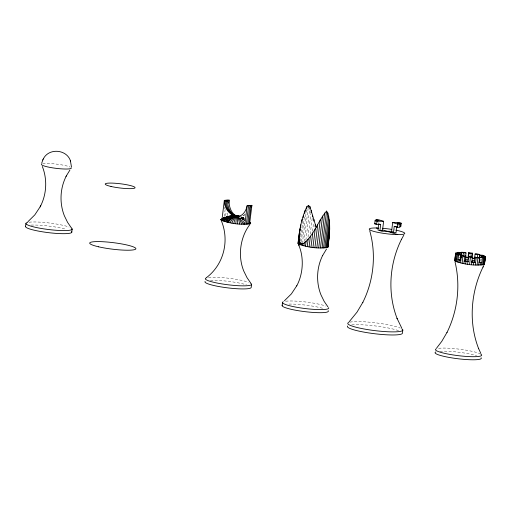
<?xml version="1.0" encoding="UTF-8"?>
<svg xmlns="http://www.w3.org/2000/svg" width="511" height="511" viewBox="0 0 511 511"><rect width="100%" height="100%" fill="white"/><g stroke="black" fill="none" stroke-linecap="round" stroke-linejoin="round"><path stroke-width="0.38" stroke-dasharray="2.56 1.92" d="M224.157 208.769L224.342 207.217M224.291 216.434L225.242 208.667M225.677 215.604L226.156 211.72M227.152 215.597L227.536 212.493M300.181 234.996L300.468 232.665M300.283 241.064L302.882 219.922M301.279 241.748L304.371 216.575M306.491 209.778L302.48 242.476L301.183 242.533M304.045 241.684L308.107 208.616M305.865 240.176L309.589 209.817M308.012 237.098L310.905 213.496M310.241 234.121L312.355 216.894M312.534 231.247L313.588 222.687M378.708 223.863L378.862 222.579M398.906 225.83L399.065 224.553M459.255 258.291L459.408 257.027M464.512 255.11L464.678 253.75M470.209 255.839L470.388 254.376M480.372 260.84L480.525 259.575L481.809 259.939M241.99 218.031L241.422 217.91L243.127 219.245L240.738 217.098M243.204 217.775L243.99 218.146A23.442 22.331 -56.5 0 0 241.582 217.169M244.788 220.056L240.636 218.088L244.75 220.062M240.726 218.191L244.973 220.254M240.687 218.191L244.897 220.254M240.56 218.171L244.635 220.222M241.78 218.868L244.43 220.235M240.521 218.248L244.558 220.375A23.436 13.867 -77 0 0 241.166 217.194M208.469 277.46A23.289 3.283 7 0 1 248.512 282.296M245.088 214.454A15.132 13.075 82.8 0 1 242.776 215.629M245.223 214.684A15.119 13.516 80.5 0 1 243.421 215.527M240.796 216.868A23.442 16.18 -75.2 0 1 244.59 219.238M244.475 218.657A23.442 18.211 -72.9 0 0 240.668 216.792L241.051 216.92A23.442 19.935 -69.7 0 1 244.571 218.504M241.358 217.047A23.442 21.315 -64.9 0 1 244.763 218.529M241.716 217.284A23.442 22.963 -39 0 1 244.194 218.312M241.76 217.392A23.442 23.206 1.3 0 1 244.258 218.472M241.716 217.488A23.442 23.052 46.8 0 1 244.188 218.606M241.575 217.565A23.442 22.497 67.9 0 1 243.977 218.727M241.147 217.692A23.365 22.005 73.5 0 1 244.616 219.564M349.907 322.166A27.715 3.903 7 0 1 374.78 322.741A27.715 3.903 7 0 1 400.26 328.094M394.569 229.893A17.904 2.523 7 0 1 395.942 230.161M285.649 301.228A23.289 3.283 7 0 1 325.692 306.063M438.579 348.323A23.289 3.283 7 0 1 460.156 349.281A23.289 3.283 7 0 1 479.957 353.708M29.063 222.215A23.289 3.283 7 0 1 69.113 227.05M42.643 163.763A15.043 2.121 7 0 1 56.472 164.114A15.043 2.121 7 0 1 70.237 167.097M31.011 225.108A23.289 3.283 7 0 1 66.43 229.388M210.411 280.354A23.289 3.283 7 0 1 246.462 284.819M288.958 304.077A23.289 3.283 7 0 1 323.642 308.587M439.888 351.255A23.289 3.283 7 0 1 476.578 355.682M351.753 324.919A27.715 3.903 7 0 1 398.778 330.745"/><path stroke-width="0.77" d="M71.451 166.886L70.441 160.882M458.776 253.411L458.763 253.852L455.582 253.245L458.776 253.411L458.61 254.772M482.269 256.247L482.256 256.688L485.45 256.854L482.269 256.247L482.103 257.608M299.357 232.965L299.159 239.244L299.567 241.326L300.666 243.581L303.413 243.606C314.271 235.309 317.791 220.982 326.586 211.094L327.826 213.01C330.949 224.01 329.512 235.852 327.934 247.062L327.8 247.324C318.117 248.927 307.258 247.503 298.188 243.747L298.066 243.453C299.222 230.87 301.439 218.146 306.875 206.668L308.491 205.467L309.973 206.7L316.213 227.395M25.55 226.577L25.927 223.492M71.789 232.16L72.166 229.075M249.687 222.068A23.442 22.963 -39 0 1 250.633 223L250.62 223.556C240.936 225.159 230.078 223.735 221.008 219.979L221.02 219.423L222.042 219.008L224.335 200.369L229.062 200.063A15.119 10.028 89.8 0 0 234.894 215.01L237.219 216.121L235.743 216.127L238.177 216.364A15.119 10.028 89.8 0 0 247.158 205.639M226.105 201.679L226.296 200.12A15.132 12.009 86.3 0 0 239.404 216.351M227.395 201.621L227.587 200.069A15.132 10.737 88.8 0 0 239.091 216.364M228.679 203.167L229.062 200.063M237.091 216.064L237.047 216.447L234.517 215.929M243.856 223.186L244.871 224.278L247.164 205.639L251.891 205.333L249.598 223.971M246.347 224.272L248.633 205.633M247.637 224.22L249.93 205.575M248.729 224.118L251.016 205.479A15.132 13.075 82.8 0 1 250.645 206.866M251.572 284.32L251.195 287.406A23.289 3.283 7 0 1 226.482 287.719A23.289 3.283 7 0 1 205.16 281.414M282.129 305.584L282.513 302.499M299.989 228.647L298.066 243.453M298.188 243.747L299.114 236.203M300.046 231.081L300.244 229.496M300.436 227.912L300.826 224.744M298.565 244.066L299.159 239.244M301.899 220.995L302.09 219.443M299.184 244.405L299.567 241.326M303.17 217.577L303.457 215.227M300.046 244.763L300.27 242.904M304.76 213.426L305.144 210.283M301.126 245.127L301.311 243.587M306.587 208.999L306.875 206.668M302.403 245.491L302.64 243.594M308.203 207.83L308.491 205.467M303.873 245.848L304.243 242.821M309.685 209.037L309.973 206.7M305.489 246.2L306.095 241.269M311.001 212.71L311.295 210.353M307.239 246.538L308.152 239.116M312.355 216.894L312.547 215.329M309.091 246.851L310.407 236.114M313.773 221.135L313.965 219.577M311.001 247.132L312.758 232.869M315.095 226.494L315.287 224.91M312.949 247.388L315.255 228.628M314.904 247.605L317.682 224.955M316.82 247.784L320.256 219.787M318.672 247.918L322.582 216.044M320.423 248.007L324.728 212.978M322.051 248.046L326.586 211.094M323.527 248.039L327.826 213.01M324.817 247.988L328.733 216.115M325.909 247.886L329.346 219.896M326.778 247.739L329.563 225.089M327.41 247.554L329.716 228.794M328.177 243.804L327.934 247.062M328.362 242.316L328.726 239.352L328.413 240.604M327.8 247.324L329.55 233.061M376.019 219.711L378.594 219.743L383.627 221.295L382.477 230.646L379.909 230.621L380.663 224.463L376.645 224.418L374.684 223.812L375.08 220.618L379.098 220.663L376.019 219.711L375.866 220.995M376.645 224.418L377.035 221.218L375.08 220.618M378.708 223.863L377.948 230.014L381.87 231.221L391.413 231.33M395.533 226.373L394.249 226.36L393.496 232.518L391.535 231.911L392.684 222.56L399.302 222.636L401.256 223.237L400.867 226.437L399.564 226.034M396.823 226.386L396.063 232.543L390.928 232.486M401.256 223.237L397.213 223.192L400.285 224.137L399.889 227.331L397.322 227.306L397.711 224.105L392.684 222.56M402.802 330.061L402.419 333.153A27.715 3.903 7 0 1 373.017 333.53A27.715 3.903 7 0 1 347.64 326.024M485.45 256.854L484.422 264.404C474.738 266.007 463.879 264.577 454.809 260.827L455.582 253.245M454.809 260.827L455.716 252.983M455.186 261.147L455.493 258.617L455.122 258.298L456.649 258.451M455.806 261.485L456.7 254.197L461.094 254.944L460.507 259.703L458.054 259.671L460.801 260.399M456.662 261.836L457.556 254.555L456.7 254.197M457.741 262.2L458.642 254.919L457.556 254.555M459.421 254.44L459.587 253.086L461.139 252.888L460.641 256.963M459.025 262.565L459.338 260.035M460.884 257.02L461.465 252.262L464.85 252.396L466.019 252.945L465.438 257.697L468.427 257.946L468.031 257.461L466.115 257.282M460.494 262.929L461.388 255.641L465.949 256.062L465.361 260.821L464.173 261.083L467.935 261.683L468.344 261.293L465.361 260.821M462.11 263.28L463.004 255.992L461.388 255.641M463.004 255.557L463.336 252.843L461.465 252.262M463.86 263.612L464.755 256.33L465.949 256.062M465.706 263.925L466.019 261.396M468.031 257.461L468.619 252.702L472.515 253.175L471.934 257.934L475.077 258.425M467.622 264.213L469.009 253.188L468.619 252.702M468.683 258.579L468.849 257.218M469.571 264.468L470.465 257.18L472.42 257.397L471.519 264.685M471.685 256.963L472.1 253.565L472.515 253.175M473.442 264.858L473.748 262.328L475.6 262.462L471.442 261.67L471.832 262.156L473.748 262.328M479.146 258.534L479.65 254.459L476.278 253.775L475.089 254.037L474.502 258.796L472.266 258.438M474.432 261.913L475.013 257.161L479.567 257.838L476.188 257.71L475.013 257.161M475.294 264.992L476.188 257.71M477.427 257.301L477.759 254.58L479.65 254.459M477.044 265.081L477.938 257.8M478.673 265.126L479.938 255.155L482.397 255.187L484.332 255.902L479.938 255.155M483.4 264.819L484.294 257.531L479.893 257.212L479.305 261.971L481.752 262.533L478.986 262.597M480.148 265.12L480.455 262.59M481.311 257.084L481.477 255.73M481.439 265.062L482.333 257.78L484.294 257.531M482.531 264.96L483.425 257.678M484.032 264.628L484.345 262.098L484.735 261.875M484.747 261.319L485.329 256.56M484.422 264.404L485.316 257.116M328.854 238.599L329.25 236.331M236.338 216.377L236.472 215.898L239.097 216.409A23.436 13.867 -77 0 0 238.113 216.172C232.262 215.604 226.207 216.849 221.384 220.298M41.672 163.29L42.905 159.713M40.637 205.901C46.725 193.771 47.363 179.08 42.336 166.471M66.085 176.416C59.998 188.546 59.359 203.237 64.386 215.846L67.605 222.406L71.297 227.778M322.671 255.43C316.577 267.56 315.945 282.251 320.965 294.86L324.191 301.42L327.877 306.792M446.946 332.552L447.63 331.166C457.779 309.851 460.558 284.997 455.065 262.015M483.125 266.857L482.435 268.243C470.695 293.103 468.542 322.984 478.673 348.751L478.513 348.368L480.857 353.503M362.733 302.55L363.481 301.043C373.886 279.376 376.307 253.865 369.709 230.71M401.557 239.231L400.809 240.738C389.267 264.832 387.466 293.787 397.219 318.787L397.047 318.379L401.799 328.209M43.32 158.921C48.749 147.666 66.998 149.225 70.55 161.144M40.139 206.878L40.733 205.709M65.989 176.608L66.59 175.439M226.66 216.805L220.886 219.685L222.374 219.347M296.719 285.892C302.972 274.375 304.269 258.323 298.916 245.484M322.569 255.621L326.497 249.074M454.688 260.533L455.212 260.042M447.068 332.31L441.772 341.354L436.573 348.151M482.997 267.1L483.828 265.49M42.777 159.962L43.441 158.678M362.874 302.282L357.029 312.125L349.096 321.847M401.416 239.506L403.786 235.149M40.235 206.68L34.818 214.856L27.862 221.755M66.487 175.637L69.911 170.061M296.814 285.694L291.404 293.87L284.448 300.762M249.956 224.425C240.445 236.606 237.449 255.602 243.785 271.092L247.011 277.652L250.697 283.024M227.504 222.259C230.129 218.74 234.702 214.831 239.391 216.466M226.692 222.081C229.503 218.708 233.834 215.374 238.471 216.287M225.23 221.723C228.724 218.088 233.942 215.208 239.097 216.409M223.946 221.359C227.708 217.871 232.792 215.757 237.966 216.14M206.412 277.671C223.275 264.992 229.56 241.875 221.736 221.717L221.442 220.982M222.866 220.995L229.42 217.245L236.478 216.127A23.442 16.18 -75.2 0 1 238.375 216.242M222.004 220.637L228.96 217.054L236.478 216.127A23.442 18.211 -72.9 0 1 238.605 216.306M221.008 219.979L228.43 216.702L236.478 216.127A23.442 19.935 -69.7 0 1 238.803 216.37M233.201 215.878L228.436 216.409L223.364 218.133M233.859 215.866L231.049 216.096L233.418 217.022M455.135 257.742L455.518 257.512M222.042 219.008L224.284 217.763L221.02 219.423M229.126 216.147L223.25 218.357L224.942 219.475L228.902 220.554M236.165 216.217L236.797 216.032M483.713 262.29L484.345 262.098M234.338 216.46L235.878 216.14L235.827 216.523L236.823 215.942L237.372 216.511M231.234 215.923C226.143 216.619 223.275 217.827 230.372 219.098M236.12 215.859L235.034 215.84L236.478 216.127A23.442 3.353 -84.2 0 1 237.724 223.837M460.558 257.646L462.021 257.614M377.035 221.218L383.627 221.295M374.684 223.812L376.026 223.831M397.711 224.105L400.285 224.137M391.535 231.911L392.818 231.93M458.642 254.919L461.094 254.944M235.667 216.108L237.296 216.147M463.336 252.843L466.019 252.945M240.208 216.236L236.044 216.198L232.856 215.137M235.437 215.802L235.775 215.827M469.009 253.188L472.1 253.565M236.421 215.981L237.123 216.07M470.465 257.18L468.517 256.924L468.932 256.541L472.023 256.912L472.42 257.397M459.587 253.086L456.738 252.568L458.699 252.325L461.139 252.888M463.004 255.992L464.755 256.33M475.089 254.037L477.759 254.58M234.958 216.421C231.675 215.227 224.616 216.709 231.885 217.916M479.893 257.212L482.333 257.78M237.168 215.993L237.807 216.172M394.249 226.36L397.322 227.306M379.36 224.061L380.663 224.463M376.237 227.963L378.523 228.666M383.09 230.071L397.782 234.6M381.174 230.244L382.477 230.646M249.394 222.611L250.754 223.294A23.442 23.206 1.3 0 0 249.796 222.342M455.493 258.617L456.119 258.956M249.636 222.342L250.633 223M484.058 263.529L484.556 264.142M298.622 244.743L299.031 245.753M242.744 220.516A23.365 13.12 -88.5 0 1 243.511 221.672M243.875 222.285A23.365 13.12 -88.5 0 1 244.871 224.278M237.8 216.779A23.442 11.881 -87.8 0 1 243.249 224.24M250.805 283.369A23.289 3.283 7 0 1 228.372 284.825A23.289 3.283 7 0 1 206.137 277.978M237.487 216.76A23.442 9.179 -86.5 0 1 241.492 224.15M239.64 224.016A23.442 6.317 -85.3 0 0 236.478 216.127L233.763 215.955L236.478 216.127A23.442 21.315 -64.9 0 1 238.956 216.434M235.769 223.62A23.442 0.326 -83.1 0 0 236.478 216.127A23.442 22.331 -56.5 0 1 238.426 216.377M233.821 223.364A23.442 2.708 -82.1 0 1 236.478 216.127A23.442 22.963 -39 0 1 238.477 216.421M231.911 223.083A23.442 5.691 -81 0 1 236.478 216.127A23.442 23.206 1.3 0 1 237.826 216.325M230.059 222.77A23.442 8.578 -79.8 0 1 236.478 216.127A23.442 23.052 46.8 0 1 237.813 216.351A23.442 22.497 67.9 0 0 236.478 216.127A23.442 11.325 -78.5 0 0 228.315 222.432M249.675 222.585A23.442 23.052 46.8 0 1 250.62 223.556M239.672 216.325A15.132 13.075 82.8 0 1 225.204 200.223M251.885 205.333A15.119 13.516 80.5 0 1 251.271 207.402M232.856 215.144A15.119 13.516 80.5 0 1 224.335 200.369M401.889 328.931A27.715 3.903 7 0 1 375.195 330.662A27.715 3.903 7 0 1 348.738 322.511M396.606 230.295A17.904 2.523 7 0 1 400.247 234.568A17.904 2.523 7 0 1 373.19 231.215A17.904 2.523 7 0 1 378.172 228.015M382.464 228.276A17.904 2.523 7 0 1 391.662 229.388M328.56 307.635A23.289 3.283 7 0 1 304.039 308.401A23.289 3.283 7 0 1 283.318 301.745M480.915 354.232A23.289 3.283 7 0 1 458.488 355.688A23.289 3.283 7 0 1 436.253 348.841M465.202 259.582A11.932 1.68 7 0 1 468.197 259.824M472.049 260.31A11.932 1.68 7 0 1 474.272 260.674M71.399 228.123A23.289 3.283 7 0 1 47.459 229.388A23.289 3.283 7 0 1 27.715 222.438M71.233 167.755A15.043 2.121 7 0 1 56.37 168.375A15.043 2.121 7 0 1 41.621 164.178M71.604 231.707A23.289 3.283 7 0 1 48.59 232.665A23.289 3.283 7 0 1 25.761 226.169M328.183 310.72A23.289 3.283 7 0 1 305.176 311.678A23.289 3.283 7 0 1 282.34 305.182M481.119 357.815A23.289 3.283 7 0 1 456.598 358.581A23.289 3.283 7 0 1 435.877 351.926M111.015 186.464A15.043 2.121 7 0 0 134.942 187.939A15.043 2.121 7 0 0 114.477 183.213A15.043 2.121 7 0 0 111.015 186.464M98.642 246.819A23.289 3.283 7 0 0 135.69 249.106A23.289 3.283 7 0 0 104.001 241.792A23.289 3.283 7 0 0 98.642 246.819"/></g></svg>
